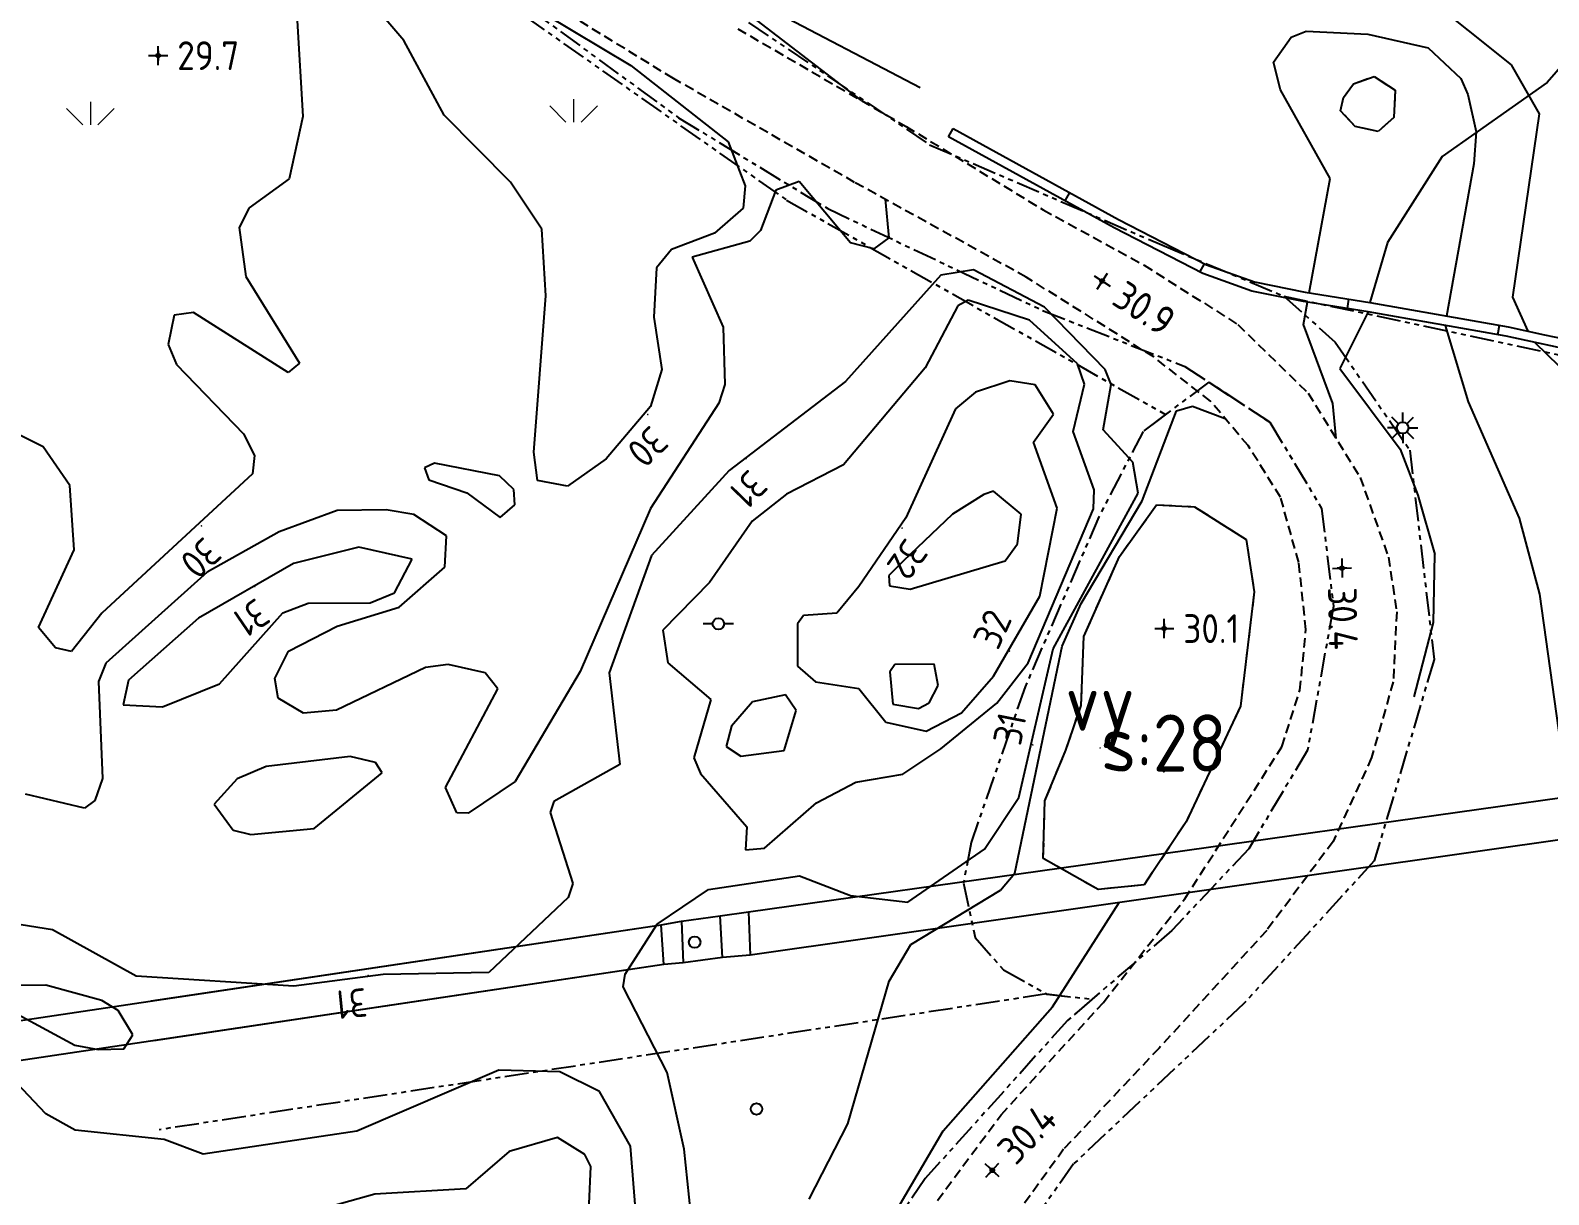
# Model space of a CAD drawing. Header units: metres. Extents: x 139929 to 143267, y 6401995 to 6404511.
# Drawn here: x 140066.3 to 140146, y 6402248.9 to 6402310 of the extents above; entities that cross this region are included whole.
import ezdxf
from ezdxf.enums import TextEntityAlignment as Align

# ---------------------------------------------------------------- set-up
doc = ezdxf.new("R2010")
doc.units = ezdxf.units.M
for name, pattern in [('DASHED', [0.75, 0.5, -0.25]), ('HAECK', [0]), ('PHANTOM', [2.5, 1.25, -0.25, 0.25, -0.25, 0.25, -0.25]), ('Underjord-Strand', [1.6, 0.8, -0.8])]:
    doc.linetypes.add(name, pattern=pattern)
for name, color, linetype in [('M-BEF-BELYSNINGSSTOLPE', 4, 'Continuous'), ('M-BEF-BÄCK', 7, 'Continuous'), ('M-BEF-EL-LUFT', 4, 'ELLEDNING'), ('M-BEF-HÄCK', 7, 'Continuous'), ('M-BEF-MUR', 4, 'Continuous'), ('M-BEF-NIVÅ', 4, 'Continuous'), ('M-BEF-NIVÅKURVA-PRIMÄR-0.5M', 12, 'Continuous'), ('M-BEF-NIVÅKURVA-PRIMÄR-1.0M', 12, 'Continuous'), ('M-BEF-STOLPAR', 4, 'Continuous'), ('M-BEF-STRANDLINJE', 4, 'Continuous'), ('M-BEF-VÄGKANT', 1, 'DASHED'), ('M-FASTIGHETSBETECKNING', 3, 'Continuous'), ('M-GR-FASTIGHETSGRÄNS', 3, 'PHANTOM')]:
    doc.layers.add(name, color=color, linetype=linetype)
for name, color, linetype, lineweight in [('PRI_LED_FUND_ELNÄT', 255, 'Continuous', 25), ('PRI_LED_LUFTLED_ELNÄT', 249, 'Continuous', 18), ('PRI_MARKSLAG_KÄRR', 100, 'Continuous', 18), ('PRI_VATTEN_VY', 170, 'Continuous', 18)]:
    doc.layers.add(name, color=color, linetype=linetype, lineweight=lineweight)
doc.styles.add('ISO', font='iso.shx', dxfattribs={"height": 2.5})
doc.linetypes.add('Bäck', pattern='A,5,[107,sma.shx,S=1,R=0,X=0,Y=0],5', length=10)
doc.linetypes.add('ELLEDNING', pattern='A,3,-0.5,["E",Standard,S=0.5,R=0,X=0,Y=-0.25],-0.5', length=4)

# ---------------------------------------------------------------- blocks, each defined once
blk = doc.blocks.new('osynlig cirkel')
blk.add_circle((0, 0), 0.005)
blk = doc.blocks.new('OSYNLIG')
blk.add_blockref('osynlig cirkel', (0, 0))
blk = doc.blocks.new('PRI_L_ALLM')
for points in [[(-0.3, 0, 0), (-0.8, 0, 0)], [(0.8, 0, 0), (0.3, 0, 0)]]:
    blk.add_polyline3d(points)
blk.add_circle((0, 0), 0.3)
blk = doc.blocks.new('PRI_L_BELYS')
for points in [[(-0.212, 0.212, 0), (-0.566, 0.566, 0)], [(0.212, 0.212, 0), (0.566, 0.566, 0)], [(-0.212, -0.212, 0), (-0.566, -0.566, 0)], [(0.212, -0.212, 0), (0.566, -0.566, 0)]]:
    blk.add_polyline3d(points)
blk.add_circle((0, 0), 0.3)
blk = doc.blocks.new('PRI_L_STAM')
blk.add_circle((0, 0), 0.3)
blk = doc.blocks.new('PRI_M_KÄRR')
for points in [[(-1.249, 0.849, 0), (-0.4, 0, 0)], [(0, 1.2, 0), (0, 0, 0)], [(1.249, 0.849, 0), (0.4, 0, 0)]]:
    blk.add_polyline3d(points)
blk = doc.blocks.new('PRI_NIVÅ_HÖJDPUNKT_ISM')
at = {"color": 7}
for p, q in [((-0.25, 0), (0.25, 0)), ((0, 0.25), (0, -0.25))]:
    blk.add_line(p, q, dxfattribs=at)
blk = doc.blocks.new('PRI_LED_BELYS')
at = {"color": 0, "linetype": 'Continuous'}
for p, q in [((0, 0.5), (0, 1.33)), ((-0.5, 0), (-1.33, 0)), ((0.5, 0), (1.33, 0)), ((0, -0.5), (0, -1.33))]:
    blk.add_line(p, q, dxfattribs=at)
blk.add_circle((0, 0), 0.5, dxfattribs=at)
blk = doc.blocks.new('SPWDEF')
at = {"color": 0, "linetype": 'Continuous'}
for p, q in [((-1, 0), (1, 0)), ((0, -1), (0, 1))]:
    blk.add_line(p, q, dxfattribs=at)
blk.add_circle((0, 0), 0.2)
blk = doc.blocks.new('PRI_V_POLLARE')
blk.add_circle((0, 0), 0.2)
blk = doc.blocks.new('PRI_NIVÅ_HÖJDPKT')
at = {"color": 0, "linetype": 'Continuous', "lineweight": -3}
blk.add_circle((183, 184), 0.0005, dxfattribs=at)

msp = doc.modelspace()

# ---------------------------------------------------------------- linework, layer by layer
at = {"layer": 'M-BEF-BÄCK', "lineweight": -3}
for p, q in [((140148.558, 6402310.334), (140145.925, 6402307.275)), ((140145.925, 6402307.275), (140140.415, 6402303.393)), ((140140.415, 6402303.393), (140137.543, 6402298.885)), ((140137.543, 6402298.885), (140136.616, 6402295.738)), ((140136.533, 6402295.245), (140135.044, 6402292.282)), ((140135.044, 6402292.282), (140138.201, 6402288.039)), ((140138.201, 6402288.039), (140139.137, 6402285.64)), ((140139.137, 6402285.64), (140140.032, 6402282.519)), ((140139.947, 6402278.954), (140140.032, 6402282.519)), ((140138.946, 6402275.058), (140139.947, 6402278.954)), ((140119.961, 6402258.796), (140123.461, 6402264.261)), ((140114.239, 6402252.289), (140119.961, 6402258.796)), ((140110.418, 6402245.813), (140114.239, 6402252.289))]:
    msp.add_line(p, q, dxfattribs=at)
at = {"layer": 'M-BEF-BÄCK', "linetype": 'Bäck', "lineweight": -3}
for p, q in [((140148.558, 6402310.334, 31.506), (140145.925, 6402307.275, 31.009)), ((140145.925, 6402307.275, 31.009), (140140.415, 6402303.393, 30.339)), ((140140.415, 6402303.393, 30.339), (140137.543, 6402298.885, 30.334)), ((140137.543, 6402298.885, 30.334), (140136.616, 6402295.738, 30.402)), ((140136.533, 6402295.245, 30.408), (140135.044, 6402292.282, 30.185)), ((140135.044, 6402292.282, 30.185), (140138.201, 6402288.039, 29.853)), ((140138.201, 6402288.039, 29.853), (140139.137, 6402285.64, 29.761)), ((140139.137, 6402285.64, 29.761), (140140.032, 6402282.519, 29.721)), ((140139.947, 6402278.954, 29.687), (140140.032, 6402282.519, 29.721)), ((140138.946, 6402275.058, 30.173), (140139.947, 6402278.954, 29.687)), ((140119.961, 6402258.796, 29.761), (140123.461, 6402264.261, 30.019)), ((140114.239, 6402252.289, 29.601), (140119.961, 6402258.796, 29.761)), ((140110.418, 6402245.813, 29.727), (140114.239, 6402252.289, 29.601))]:
    msp.add_line(p, q, dxfattribs=at)
at = {"layer": 'M-BEF-EL-LUFT', "lineweight": -3}
for p, q in [((140104.027, 6402263.767), (140149.444, 6402270.159)), ((140149.757, 6402268.007), (140104.109, 6402261.503)), ((140019.271, 6402251.141, 40.173), (140099.436, 6402263.09, 40.082)), ((140099.436, 6402263.09, 40.082), (140100.501, 6402263.283, 40.082)), ((140100.501, 6402263.283, 40.082), (140102.539, 6402263.565, 40.082)), ((140102.539, 6402263.565), (140104.027, 6402263.767)), ((140104.109, 6402261.503), (140102.656, 6402261.379)), ((140099.576, 6402261.009, 40.093), (140019.357, 6402249.025, 40.173)), ((140100.595, 6402261.103, 40.093), (140099.576, 6402261.009, 40.093)), ((140102.656, 6402261.379, 40.093), (140100.595, 6402261.103, 40.093))]:
    msp.add_line(p, q, dxfattribs=at)
at = {"layer": 'M-BEF-HÄCK', "lineweight": -3}
msp.add_line((140113.026, 6402307.006), (140104.933, 6402311.237), dxfattribs=at)
at = {"layer": 'M-BEF-HÄCK', "color": 1, "linetype": 'HAECK', "lineweight": -3}
msp.add_line((140113.026, 6402307.006), (140104.933, 6402311.237), dxfattribs=at)
at = {"layer": 'M-BEF-MUR', "lineweight": -3}
for p, q in [((140114.519, 6402304.424), (140114.759, 6402304.863)), ((140114.759, 6402304.863), (140123.434, 6402300.103)), ((140123.198, 6402299.662), (140114.519, 6402304.424)), ((140120.634, 6402301.069), (140120.874, 6402301.507)), ((140123.434, 6402300.103), (140128.046, 6402297.715)), ((140127.846, 6402297.255), (140123.198, 6402299.662)), ((140127.704, 6402297.329), (140127.934, 6402297.773)), ((140128.046, 6402297.715), (140130.562, 6402296.818)), ((140130.428, 6402296.336), (140127.846, 6402297.255)), ((140130.562, 6402296.818), (140133.225, 6402296.28)), ((140133.136, 6402295.788), (140130.428, 6402296.336)), ((140136.533, 6402295.245), (140133.136, 6402295.788)), ((140133.225, 6402296.28), (140136.616, 6402295.738)), ((140135.443, 6402295.419), (140135.522, 6402295.914)), ((140136.616, 6402295.738), (140143.865, 6402294.463)), ((140143.769, 6402293.972), (140136.533, 6402295.245)), ((140143.325, 6402294.051), (140143.411, 6402294.543)), ((140143.865, 6402294.463), (140145.776, 6402294.052)), ((140150.958, 6402292.426), (140143.769, 6402293.972)), ((140145.776, 6402294.052), (140151.063, 6402292.915))]:
    msp.add_line(p, q, dxfattribs=at)
at = {"layer": 'M-BEF-MUR'}
for p, q in [((140114.519, 6402304.424), (140114.759, 6402304.863)), ((140114.759, 6402304.863), (140123.434, 6402300.103)), ((140123.198, 6402299.662), (140114.519, 6402304.424)), ((140120.634, 6402301.069), (140120.874, 6402301.507)), ((140123.434, 6402300.103), (140128.046, 6402297.715)), ((140127.846, 6402297.255), (140123.198, 6402299.662)), ((140127.704, 6402297.329), (140127.934, 6402297.773)), ((140128.046, 6402297.715), (140130.562, 6402296.818)), ((140130.428, 6402296.336), (140127.846, 6402297.255)), ((140130.562, 6402296.818), (140133.225, 6402296.28)), ((140133.136, 6402295.788), (140130.428, 6402296.336)), ((140136.533, 6402295.245), (140133.136, 6402295.788)), ((140133.225, 6402296.28), (140136.616, 6402295.738)), ((140135.443, 6402295.419), (140135.522, 6402295.914)), ((140136.616, 6402295.738), (140143.865, 6402294.463)), ((140143.769, 6402293.972), (140136.533, 6402295.245)), ((140143.325, 6402294.051), (140143.411, 6402294.543)), ((140143.865, 6402294.463), (140145.776, 6402294.052)), ((140150.958, 6402292.426), (140143.769, 6402293.972)), ((140145.776, 6402294.052), (140151.063, 6402292.915))]:
    msp.add_line(p, q, dxfattribs=at)
at = {"layer": 'M-BEF-NIVÅKURVA-PRIMÄR-0.5M', "linetype": 'Continuous', "lineweight": -3}
for p, q in [((140103.94, 6402310.938, 30.5), (140109.934, 6402306.34, 30.5)), ((140131.568, 6402308.344, 30.5), (140132.496, 6402309.653, 30.5)), ((140132.496, 6402309.653, 30.5), (140133.28, 6402309.968, 30.5)), ((140133.28, 6402309.968, 30.5), (140136.518, 6402309.816, 30.5)), ((140136.518, 6402309.816, 30.5), (140139.684, 6402309.107, 30.5)), ((140139.684, 6402309.107, 30.5), (140141.398, 6402307.5, 30.5)), ((140131.923, 6402306.895, 30.5), (140131.568, 6402308.344, 30.5)), ((140134.533, 6402302.244, 30.5), (140131.923, 6402306.895, 30.5)), ((140141.398, 6402307.5, 30.5), (140141.753, 6402306.658, 30.5)), ((140141.753, 6402306.658, 30.5), (140142.202, 6402304.694, 30.5)), ((140142.202, 6402304.694, 30.5), (140142.063, 6402303.019, 30.5)), ((140142.063, 6402303.019, 30.5), (140140.638, 6402295.031, 30.5)), ((140106.677, 6402302.09, 30.5), (140105.45, 6402301.634, 30.5)), ((140109.377, 6402298.872, 30.5), (140106.677, 6402302.09, 30.5)), ((140133.436, 6402296.246, 30.5), (140134.533, 6402302.244, 30.5)), ((140105.45, 6402301.634, 30.5), (140104.653, 6402299.51, 30.5)), ((140111.185, 6402301.161, 30.5), (140111.381, 6402299.129, 30.5)), ((140104.091, 6402298.958, 30.5), (140101.063, 6402298.125, 30.5)), ((140104.653, 6402299.51, 30.5), (140104.091, 6402298.958, 30.5)), ((140111.381, 6402299.129, 30.5), (140110.599, 6402298.55, 30.5)), ((140101.063, 6402298.125, 30.5), (140102.693, 6402294.439, 30.5)), ((140110.599, 6402298.55, 30.5), (140109.377, 6402298.872, 30.5)), ((140115.543, 6402295.861, 31.5), (140115.004, 6402295.561, 31.5)), ((140118.764, 6402294.806, 31.5), (140115.543, 6402295.861, 31.5)), ((140133.128, 6402294.585, 30.5), (140133.345, 6402295.755, 30.5)), ((140115.004, 6402295.561, 31.5), (140113.283, 6402292.308, 31.5)), ((140102.693, 6402294.439, 30.5), (140102.782, 6402291.442, 30.5)), ((140121.277, 6402292.531, 31.5), (140118.764, 6402294.806, 31.5)), ((140134.669, 6402290.447, 30.5), (140133.128, 6402294.585, 30.5)), ((140140.565, 6402294.536, 30.5), (140141.776, 6402290.521, 30.5)), ((140121.65, 6402291.449, 31.5), (140121.277, 6402292.531, 31.5)), ((140113.283, 6402292.308, 31.5), (140108.996, 6402287.224, 31.5)), ((140102.782, 6402291.442, 30.5), (140102.471, 6402290.453, 30.5)), ((140121.049, 6402288.974, 31.5), (140121.65, 6402291.449, 31.5)), ((140102.471, 6402290.453, 30.5), (140098.873, 6402284.938, 30.5)), ((140126.472, 6402290.062, 30.5), (140127.321, 6402290.305, 30.5)), ((140127.321, 6402290.305, 30.5), (140129.024, 6402289.654, 30.5)), ((140134.849, 6402288.604, 30.5), (140134.669, 6402290.447, 30.5)), ((140141.776, 6402290.521, 30.5), (140144.446, 6402284.422, 30.5)), ((140124.673, 6402285.34, 30.5), (140126.472, 6402290.062, 30.5)), ((140122.148, 6402285.915, 31.5), (140121.049, 6402288.974, 31.5)), ((140087.543, 6402287.319, 30.5), (140087.025, 6402287.06, 30.5)), ((140087.025, 6402287.06, 30.5), (140087.257, 6402286.446, 30.5)), ((140090.95, 6402286.645, 30.5), (140087.543, 6402287.319, 30.5)), ((140108.996, 6402287.224, 31.5), (140106.014, 6402285.692, 31.5)), ((140087.257, 6402286.446, 30.5), (140089.234, 6402285.764, 30.5)), ((140091.715, 6402285.938, 30.5), (140090.95, 6402286.645, 30.5)), ((140089.234, 6402285.764, 30.5), (140090.989, 6402284.461, 30.5)), ((140091.764, 6402285.124, 30.5), (140091.715, 6402285.938, 30.5)), ((140106.014, 6402285.692, 31.5), (140104.218, 6402284.277, 31.5)), ((140116.364, 6402285.669, 32.5), (140114.718, 6402284.641, 32.5)), ((140116.875, 6402285.847, 32.5), (140116.364, 6402285.669, 32.5)), ((140118.324, 6402284.637, 32.5), (140116.875, 6402285.847, 32.5)), ((140122.115, 6402284.908, 31.5), (140122.148, 6402285.915, 31.5)), ((140082.445, 6402284.832, 30.5), (140079.396, 6402283.709, 30.5)), ((140085.008, 6402284.864, 30.5), (140082.445, 6402284.832, 30.5)), ((140086.454, 6402284.621, 30.5), (140085.008, 6402284.864, 30.5)), ((140088.171, 6402283.496, 30.5), (140086.454, 6402284.621, 30.5)), ((140090.989, 6402284.461, 30.5), (140091.764, 6402285.124, 30.5)), ((140098.873, 6402284.938, 30.5), (140095.189, 6402276.379, 30.5)), ((140114.718, 6402284.641, 32.5), (140112.134, 6402282.171, 32.5)), ((140118.127, 6402283.088, 32.5), (140118.324, 6402284.637, 32.5)), ((140118.692, 6402276.835, 31.5), (140122.115, 6402284.908, 31.5)), ((140121.467, 6402279.943, 30.5), (140124.673, 6402285.34, 30.5)), ((140104.218, 6402284.277, 31.5), (140101.97, 6402281.046, 31.5)), ((140144.446, 6402284.422, 30.5), (140145.518, 6402280.436, 30.5)), ((140079.396, 6402283.709, 30.5), (140075.616, 6402281.586, 30.5)), ((140088.088, 6402281.855, 30.5), (140088.171, 6402283.496, 30.5)), ((140117.48, 6402282.18, 32.5), (140118.127, 6402283.088, 32.5)), ((140112.497, 6402280.696, 32.5), (140117.48, 6402282.18, 32.5)), ((140075.616, 6402281.586, 30.5), (140070.311, 6402276.823, 30.5)), ((140085.685, 6402279.758, 30.5), (140088.088, 6402281.855, 30.5)), ((140112.134, 6402282.171, 32.5), (140111.378, 6402281.414, 32.5)), ((140111.378, 6402281.414, 32.5), (140111.415, 6402280.881, 32.5)), ((140101.97, 6402281.046, 31.5), (140099.523, 6402278.558, 31.5)), ((140111.415, 6402280.881, 32.5), (140112.497, 6402280.696, 32.5)), ((140120.478, 6402277.711, 30.5), (140121.467, 6402279.943, 30.5)), ((140145.518, 6402280.436, 30.5), (140147.392, 6402267.047, 30.5)), ((140082.437, 6402278.759, 30.5), (140085.685, 6402279.758, 30.5)), ((140079.88, 6402277.452, 30.5), (140082.437, 6402278.759, 30.5)), ((140099.523, 6402278.558, 31.5), (140099.788, 6402276.84, 31.5)), ((140079.176, 6402276.019, 30.5), (140079.88, 6402277.452, 30.5)), ((140117.995, 6402265.8, 30.5), (140120.478, 6402277.711, 30.5)), ((140070.311, 6402276.823, 30.5), (140069.913, 6402275.853, 30.5)), ((140088.258, 6402276.759, 30.5), (140087.067, 6402276.59, 30.5)), ((140090.201, 6402276.315, 30.5), (140088.258, 6402276.759, 30.5)), ((140099.788, 6402276.84, 31.5), (140102.043, 6402274.912, 31.5)), ((140111.701, 6402276.75, 32.5), (140111.426, 6402276.368, 32.5)), ((140113.755, 6402276.767, 32.5), (140111.701, 6402276.75, 32.5)), ((140113.975, 6402275.649, 32.5), (140113.755, 6402276.767, 32.5)), ((140117.042, 6402274.72, 31.5), (140118.692, 6402276.835, 31.5)), ((140069.913, 6402275.853, 30.5), (140070.132, 6402270.778, 30.5)), ((140079.349, 6402274.989, 30.5), (140079.176, 6402276.019, 30.5)), ((140087.067, 6402276.59, 30.5), (140082.401, 6402274.347, 30.5)), ((140090.871, 6402275.473, 30.5), (140090.201, 6402276.315, 30.5)), ((140095.189, 6402276.379, 30.5), (140091.779, 6402270.617, 30.5)), ((140111.426, 6402276.368, 32.5), (140111.587, 6402274.669, 32.5)), ((140088.117, 6402270.303, 30.5), (140090.871, 6402275.473, 30.5)), ((140113.494, 6402274.742, 32.5), (140113.975, 6402275.649, 32.5)), ((140080.672, 6402274.199, 30.5), (140079.349, 6402274.989, 30.5)), ((140082.401, 6402274.347, 30.5), (140080.672, 6402274.199, 30.5)), ((140102.043, 6402274.912, 31.5), (140101.15, 6402271.862, 31.5)), ((140111.587, 6402274.669, 32.5), (140112.94, 6402274.437, 32.5)), ((140112.94, 6402274.437, 32.5), (140113.494, 6402274.742, 32.5)), ((140114.117, 6402272.333, 31.5), (140117.042, 6402274.72, 31.5)), ((140101.15, 6402271.862, 31.5), (140101.501, 6402271.03, 31.5)), ((140112.119, 6402271.004, 31.5), (140114.117, 6402272.333, 31.5)), ((140101.501, 6402271.03, 31.5), (140103.929, 6402268.226, 31.5)), ((140070.132, 6402270.778, 30.5), (140069.727, 6402269.624, 30.5)), ((140088.724, 6402268.965, 30.5), (140088.117, 6402270.303, 30.5)), ((140091.779, 6402270.617, 30.5), (140089.319, 6402268.943, 30.5)), ((140107.593, 6402269.497, 31.5), (140109.646, 6402270.572, 31.5)), ((140109.646, 6402270.572, 31.5), (140112.119, 6402271.004, 31.5)), ((140069.177, 6402269.215, 30.5), (140066.091, 6402269.955, 30.5)), ((140069.727, 6402269.624, 30.5), (140069.177, 6402269.215, 30.5)), ((140104.859, 6402267.108, 31.5), (140107.593, 6402269.497, 31.5)), ((140089.319, 6402268.943, 30.5), (140088.724, 6402268.965, 30.5)), ((140103.929, 6402268.226, 31.5), (140103.863, 6402267.035, 31.5)), ((140103.863, 6402267.035, 31.5), (140104.859, 6402267.108, 31.5)), ((140117.248, 6402264.916, 30.5), (140117.995, 6402265.8, 30.5)), ((140112.533, 6402262.062, 30.5), (140117.248, 6402264.916, 30.5)), ((140111.396, 6402260.14, 30.5), (140112.533, 6402262.062, 30.5)), ((140067.161, 6402259.933, 31.5), (140065.64, 6402259.909, 31.5)), ((140070.092, 6402259.131, 31.5), (140067.161, 6402259.933, 31.5)), ((140109.238, 6402252.65, 30.5), (140111.396, 6402260.14, 30.5)), ((140070.947, 6402258.6, 31.5), (140070.092, 6402259.131, 31.5)), ((140065.702, 6402258.382, 31.5), (140068.677, 6402256.782, 31.5)), ((140071.72, 6402257.322, 31.5), (140070.947, 6402258.6, 31.5)), ((140068.677, 6402256.782, 31.5), (140069.905, 6402256.551, 31.5)), ((140071.255, 6402256.581, 31.5), (140071.72, 6402257.322, 31.5)), ((140069.905, 6402256.551, 31.5), (140071.255, 6402256.581, 31.5)), ((140067.148, 6402253.184, 31.5), (140064.749, 6402255.716, 31.5)), ((140090.914, 6402255.467, 31.5), (140083.468, 6402252.276, 31.5)), ((140094.124, 6402255.38, 31.5), (140090.914, 6402255.467, 31.5)), ((140096.201, 6402254.352, 31.5), (140094.124, 6402255.38, 31.5)), ((140097.832, 6402251.485, 31.5), (140096.201, 6402254.352, 31.5)), ((140068.69, 6402252.314, 31.5), (140067.148, 6402253.184, 31.5)), ((140073.367, 6402251.825, 31.5), (140068.69, 6402252.314, 31.5)), ((140083.468, 6402252.276, 31.5), (140075.414, 6402251.065, 31.5)), ((140107.194, 6402248.706, 30.5), (140109.238, 6402252.65, 30.5)), ((140075.414, 6402251.065, 31.5), (140073.367, 6402251.825, 31.5)), ((140098.206, 6402246.826, 31.5), (140097.832, 6402251.485, 31.5))]:
    msp.add_line(p, q, dxfattribs=at)
at = {"layer": 'M-BEF-NIVÅKURVA-PRIMÄR-1.0M', "linetype": 'Continuous', "lineweight": -3}
for p, q in [((140076.042, 6402321.248, 30), (140097.852, 6402308.168, 30)), ((140138.264, 6402312.828, 31), (140144.038, 6402308.208, 31)), ((140085.941, 6402309.484, 30), (140083.801, 6402311.997, 30)), ((140080.35, 6402310.543, 30), (140080.641, 6402305.502, 30)), ((140088.057, 6402305.567, 30), (140085.941, 6402309.484, 30)), ((140097.852, 6402308.168, 30), (140102.96, 6402304.167, 30)), ((140144.038, 6402308.208, 31), (140145.5, 6402305.644, 31)), ((140080.641, 6402305.502, 30), (140079.924, 6402302.232, 30)), ((140091.537, 6402302.047, 30), (140088.057, 6402305.567, 30)), ((140145.5, 6402305.644, 31), (140144.108, 6402296.029, 31)), ((140102.96, 6402304.167, 30), (140103.84, 6402301.863, 30)), ((140079.924, 6402302.232, 30), (140077.818, 6402300.701, 30)), ((140093.171, 6402299.591, 30), (140091.537, 6402302.047, 30)), ((140103.84, 6402301.863, 30), (140103.733, 6402300.685, 30)), ((140077.818, 6402300.701, 30), (140077.295, 6402299.667, 30)), ((140103.733, 6402300.685, 30), (140102.24, 6402299.38, 30)), ((140077.295, 6402299.667, 30), (140077.649, 6402297.098, 30)), ((140093.379, 6402296.09, 30), (140093.171, 6402299.591, 30)), ((140102.24, 6402299.38, 30), (140099.971, 6402298.514, 30)), ((140099.971, 6402298.514, 30), (140099.19, 6402297.557, 30)), ((140099.19, 6402297.557, 30), (140099.055, 6402294.972, 30)), ((140115.824, 6402297.451, 31), (140114.101, 6402297.172, 31)), ((140119.545, 6402295.495, 31), (140115.824, 6402297.451, 31)), ((140077.649, 6402297.098, 30), (140080.469, 6402292.56, 30)), ((140114.101, 6402297.172, 31), (140109.101, 6402291.596, 31)), ((140092.758, 6402287.889, 30), (140093.379, 6402296.09, 30)), ((140144.108, 6402296.029, 31), (140144.903, 6402294.24, 31)), ((140073.887, 6402295.073, 30), (140073.566, 6402293.535, 30)), ((140074.906, 6402295.213, 30), (140073.887, 6402295.073, 30)), ((140079.874, 6402292.067, 30), (140074.906, 6402295.213, 30)), ((140099.055, 6402294.972, 30), (140099.472, 6402292.218, 30)), ((140122.729, 6402292.219, 31), (140119.545, 6402295.495, 31)), ((140073.566, 6402293.535, 30), (140074.019, 6402292.481, 30)), ((140145.274, 6402293.649, 31), (140148.682, 6402290.309, 31)), ((140080.469, 6402292.56, 30), (140079.874, 6402292.067, 30)), ((140074.019, 6402292.481, 30), (140077.52, 6402288.847, 30)), ((140099.472, 6402292.218, 30), (140098.882, 6402290.277, 30)), ((140123.053, 6402291.438, 31), (140122.729, 6402292.219, 31)), ((140109.101, 6402291.596, 31), (140102.999, 6402286.924, 31)), ((140115.932, 6402291.032, 32), (140114.882, 6402290.162, 32)), ((140117.737, 6402291.631, 32), (140115.932, 6402291.032, 32)), ((140119.063, 6402291.413, 32), (140117.737, 6402291.631, 32)), ((140120.024, 6402289.888, 32), (140119.063, 6402291.413, 32)), ((140122.624, 6402289.056, 31), (140123.053, 6402291.438, 31)), ((140098.882, 6402290.277, 30), (140096.552, 6402287.547, 30)), ((140114.882, 6402290.162, 32), (140112.274, 6402284.442, 32)), ((140067.019, 6402288.169, 30), (140063.566, 6402289.895, 30)), ((140118.971, 6402288.411, 32), (140120.024, 6402289.888, 32)), ((140077.52, 6402288.847, 30), (140078.106, 6402287.711, 30)), ((140124.183, 6402287.373, 31), (140122.624, 6402289.056, 31)), ((140068.41, 6402286.149, 30), (140067.019, 6402288.169, 30)), ((140092.943, 6402286.4, 30), (140092.758, 6402287.889, 30)), ((140120.219, 6402284.944, 32), (140118.971, 6402288.411, 32)), ((140078.106, 6402287.711, 30), (140078.004, 6402286.757, 30)), ((140096.552, 6402287.547, 30), (140094.515, 6402286.102, 30)), ((140124.463, 6402285.74, 31), (140124.183, 6402287.373, 31)), ((140078.004, 6402286.757, 30), (140070.094, 6402279.445, 30)), ((140094.515, 6402286.102, 30), (140092.943, 6402286.4, 30)), ((140102.999, 6402286.924, 31), (140098.938, 6402282.477, 31)), ((140068.636, 6402282.768, 30), (140068.41, 6402286.149, 30)), ((140119.997, 6402277.564, 31), (140124.463, 6402285.74, 31)), ((140119.301, 6402280.338, 32), (140120.219, 6402284.944, 32)), ((140112.274, 6402284.442, 32), (140109.803, 6402280.849, 32)), ((140066.765, 6402278.692, 30), (140068.636, 6402282.768, 30)), ((140083.582, 6402282.914, 31), (140080.145, 6402282.043, 31)), ((140086.379, 6402282.27, 31), (140083.582, 6402282.914, 31)), ((140085.446, 6402280.508, 31), (140086.379, 6402282.27, 31)), ((140098.938, 6402282.477, 31), (140096.706, 6402276.309, 31)), ((140080.145, 6402282.043, 31), (140075.161, 6402279.178, 31)), ((140109.803, 6402280.849, 32), (140108.658, 6402279.441, 32)), ((140079.589, 6402279.456, 31), (140080.918, 6402279.964, 31)), ((140080.918, 6402279.964, 31), (140084.174, 6402279.994, 31)), ((140084.174, 6402279.994, 31), (140085.446, 6402280.508, 31)), ((140116.878, 6402276.144, 32), (140119.301, 6402280.338, 32)), ((140070.094, 6402279.445, 30), (140068.507, 6402277.44, 30)), ((140075.161, 6402279.178, 31), (140071.491, 6402275.92, 31)), ((140076.259, 6402275.739, 31), (140079.589, 6402279.456, 31)), ((140106.9, 6402279.326, 32), (140106.598, 6402278.887, 32)), ((140108.658, 6402279.441, 32), (140106.9, 6402279.326, 32)), ((140067.662, 6402277.625, 30), (140066.765, 6402278.692, 30)), ((140106.598, 6402278.887, 32), (140106.597, 6402276.667, 32)), ((140068.507, 6402277.44, 30), (140067.662, 6402277.625, 30)), ((140118.195, 6402269.774, 31), (140119.997, 6402277.564, 31)), ((140106.597, 6402276.667, 32), (140107.539, 6402275.848, 32)), ((140071.491, 6402275.92, 31), (140071.208, 6402274.635, 31)), ((140096.706, 6402276.309, 31), (140097.275, 6402271.501, 31)), ((140107.539, 6402275.848, 32), (140109.813, 6402275.493, 32)), ((140115.19, 6402274.219, 32), (140116.878, 6402276.144, 32)), ((140073.273, 6402274.524, 31), (140076.259, 6402275.739, 31)), ((140105.964, 6402275.165, 32), (140104.223, 6402274.798, 32)), ((140106.528, 6402274.343, 32), (140105.964, 6402275.165, 32)), ((140109.813, 6402275.493, 32), (140111.224, 6402273.728, 32)), ((140071.208, 6402274.635, 31), (140073.273, 6402274.524, 31)), ((140104.223, 6402274.798, 32), (140103.12, 6402273.515, 32)), ((140105.884, 6402272.24, 32), (140106.528, 6402274.343, 32)), ((140113.344, 6402273.251, 32), (140115.19, 6402274.219, 32)), ((140103.12, 6402273.515, 32), (140102.849, 6402272.441, 32)), ((140111.224, 6402273.728, 32), (140113.344, 6402273.251, 32)), ((140083.127, 6402271.928, 31), (140078.708, 6402271.392, 31)), ((140084.459, 6402271.61, 31), (140083.127, 6402271.928, 31)), ((140102.849, 6402272.441, 32), (140103.612, 6402271.947, 32)), ((140103.612, 6402271.947, 32), (140105.884, 6402272.24, 32)), ((140078.708, 6402271.392, 31), (140077.194, 6402270.749, 31)), ((140081.228, 6402268.15, 31), (140084.796, 6402271.068, 31)), ((140084.796, 6402271.068, 31), (140084.459, 6402271.61, 31)), ((140097.275, 6402271.501, 31), (140093.81, 6402269.569, 31)), ((140077.194, 6402270.749, 31), (140075.993, 6402269.418, 31)), ((140093.81, 6402269.569, 31), (140093.61, 6402268.986, 31)), ((140116.405, 6402267.054, 31), (140118.195, 6402269.774, 31)), ((140075.993, 6402269.418, 31), (140076.989, 6402268.066, 31)), ((140093.61, 6402268.986, 31), (140094.796, 6402265.262, 31)), ((140076.989, 6402268.066, 31), (140077.914, 6402267.834, 31)), ((140077.914, 6402267.834, 31), (140081.228, 6402268.15, 31)), ((140112.382, 6402264.29, 31), (140116.405, 6402267.054, 31)), ((140101.927, 6402264.955, 31), (140106.702, 6402265.669, 31)), ((140106.702, 6402265.669, 31), (140109.363, 6402264.625, 31)), ((140094.796, 6402265.262, 31), (140094.562, 6402264.519, 31)), ((140099.231, 6402263.131, 31), (140101.927, 6402264.955, 31)), ((140094.562, 6402264.519, 31), (140090.388, 6402260.596, 31)), ((140109.363, 6402264.625, 31), (140112.382, 6402264.29, 31)), ((140067.505, 6402262.839, 31), (140061.668, 6402263.739, 31)), ((140097.542, 6402260.514, 31), (140099.231, 6402263.131, 31)), ((140071.893, 6402260.397, 31), (140067.505, 6402262.839, 31)), ((140080.168, 6402259.869, 31), (140071.893, 6402260.397, 31)), ((140084.856, 6402260.494, 31), (140080.168, 6402259.869, 31)), ((140090.388, 6402260.596, 31), (140084.856, 6402260.494, 31)), ((140097.439, 6402259.839, 31), (140097.542, 6402260.514, 31)), ((140099.76, 6402255.349, 31), (140097.439, 6402259.839, 31)), ((140100.636, 6402251.318, 31), (140099.76, 6402255.349, 31)), ((140093.991, 6402251.932, 32), (140091.466, 6402251.205, 32)), ((140095.434, 6402251.042, 32), (140093.991, 6402251.932, 32)), ((140091.466, 6402251.205, 32), (140089.182, 6402249.252, 32)), ((140101.834, 6402240.129, 31), (140100.636, 6402251.318, 31)), ((140095.756, 6402250.423, 32), (140095.434, 6402251.042, 32)), ((140095.652, 6402248.461, 32), (140095.756, 6402250.423, 32)), ((140084.41, 6402248.97, 32), (140070.394, 6402245.047, 32)), ((140089.182, 6402249.252, 32), (140084.41, 6402248.97, 32))]:
    msp.add_line(p, q, dxfattribs=at)
at = {"layer": 'M-BEF-STOLPAR', "lineweight": -3}
for p, q in [((140099.576, 6402261.009, 40.093), (140099.436, 6402263.09, 40.082)), ((140100.501, 6402263.283, 40.082), (140100.595, 6402261.103, 40.093)), ((140102.656, 6402261.379, 40.093), (140102.539, 6402263.565, 40.082)), ((140104.027, 6402263.767), (140104.109, 6402261.503))]:
    msp.add_line(p, q, dxfattribs=at)
at = {"layer": 'M-BEF-STRANDLINJE', "lineweight": -3}
for p, q in [((140135.227, 6402306.498), (140135.761, 6402307.216)), ((140135.761, 6402307.216), (140136.838, 6402307.603)), ((140136.838, 6402307.603), (140137.943, 6402306.884)), ((140137.943, 6402306.884), (140137.882, 6402305.453)), ((140135.084, 6402305.795), (140135.227, 6402306.498)), ((140135.843, 6402304.971), (140135.084, 6402305.795)), ((140137.882, 6402305.453), (140137.048, 6402304.715)), ((140137.048, 6402304.715), (140135.843, 6402304.971)), ((140123.478, 6402282.412), (140125.426, 6402285.129)), ((140125.426, 6402285.129), (140127.422, 6402285.029)), ((140127.422, 6402285.029), (140130.124, 6402283.305)), ((140130.124, 6402283.305), (140130.549, 6402280.558)), ((140121.617, 6402278.222), (140123.478, 6402282.412)), ((140130.549, 6402280.558), (140129.831, 6402274.565)), ((140121.469, 6402274.608), (140121.617, 6402278.222)), ((140120.668, 6402272.248), (140121.469, 6402274.608)), ((140129.831, 6402274.565), (140126.975, 6402268.499)), ((140119.566, 6402269.599), (140120.668, 6402272.248)), ((140119.483, 6402266.579), (140119.566, 6402269.599)), ((140126.975, 6402268.499), (140124.768, 6402265.192)), ((140122.359, 6402264.944), (140119.483, 6402266.579)), ((140124.768, 6402265.192), (140122.359, 6402264.944))]:
    msp.add_line(p, q, dxfattribs=at)
at = {"layer": 'M-BEF-STRANDLINJE', "linetype": 'Underjord-Strand', "lineweight": -3}
for p, q in [((140135.227, 6402306.498), (140135.761, 6402307.216)), ((140135.761, 6402307.216), (140136.838, 6402307.603)), ((140136.838, 6402307.603), (140137.943, 6402306.884)), ((140137.943, 6402306.884), (140137.882, 6402305.453)), ((140135.084, 6402305.795), (140135.227, 6402306.498)), ((140135.843, 6402304.971), (140135.084, 6402305.795)), ((140137.882, 6402305.453), (140137.048, 6402304.715)), ((140137.048, 6402304.715), (140135.843, 6402304.971)), ((140123.478, 6402282.412), (140125.426, 6402285.129)), ((140125.426, 6402285.129), (140127.422, 6402285.029)), ((140127.422, 6402285.029), (140130.124, 6402283.305)), ((140130.124, 6402283.305), (140130.549, 6402280.558)), ((140121.617, 6402278.222), (140123.478, 6402282.412)), ((140130.549, 6402280.558), (140129.831, 6402274.565)), ((140121.469, 6402274.608), (140121.617, 6402278.222)), ((140120.668, 6402272.248), (140121.469, 6402274.608)), ((140129.831, 6402274.565), (140126.975, 6402268.499)), ((140119.566, 6402269.599), (140120.668, 6402272.248)), ((140119.483, 6402266.579), (140119.566, 6402269.599)), ((140126.975, 6402268.499), (140124.768, 6402265.192)), ((140122.359, 6402264.944), (140119.483, 6402266.579)), ((140124.768, 6402265.192), (140122.359, 6402264.944))]:
    msp.add_line(p, q, dxfattribs=at)
at = {"layer": 'M-BEF-VÄGKANT', "lineweight": -3}
for p, q in [((140100.082, 6402307.487), (140090.724, 6402313.235)), ((140103.453, 6402310.099), (140112.291, 6402304.973)), ((140109.586, 6402302.044), (140100.082, 6402307.487)), ((140112.291, 6402304.973), (140119.473, 6402300.605)), ((140118.591, 6402297.07), (140109.586, 6402302.044)), ((140119.473, 6402300.605), (140124.768, 6402297.704)), ((140124.768, 6402297.704), (140129.691, 6402294.586)), ((140125.277, 6402292.883), (140118.591, 6402297.07)), ((140129.691, 6402294.586), (140133.376, 6402290.993)), ((140128.252, 6402290.566), (140125.277, 6402292.883)), ((140133.376, 6402290.993), (140136.109, 6402286.563)), ((140130.229, 6402288.232), (140128.252, 6402290.566)), ((140131.933, 6402285.525), (140130.229, 6402288.232)), ((140136.109, 6402286.563), (140137.591, 6402282.388)), ((140132.885, 6402282.106), (140131.933, 6402285.525)), ((140137.591, 6402282.388), (140138.024, 6402279.514)), ((140133.262, 6402278.58), (140132.885, 6402282.106)), ((140138.024, 6402279.514), (140137.842, 6402275.846)), ((140132.949, 6402275.4), (140133.262, 6402278.58)), ((140137.842, 6402275.846), (140136.711, 6402271.875)), ((140132, 6402272.437), (140132.949, 6402275.4)), ((140126.91, 6402264.454), (140132, 6402272.437)), ((140136.711, 6402271.875), (140134.688, 6402267.469)), ((140134.688, 6402267.469), (140131.204, 6402262.795)), ((140122.637, 6402259.025), (140126.91, 6402264.454)), ((140131.204, 6402262.795), (140125.56, 6402256.632)), ((140117.27, 6402253.131), (140122.637, 6402259.025)), ((140125.56, 6402256.632), (140120.553, 6402251.318)), ((140113.484, 6402248.024), (140117.27, 6402253.131)), ((140120.553, 6402251.318), (140116.693, 6402246.012))]:
    msp.add_line(p, q, dxfattribs=at)
at = {"layer": 'M-BEF-VÄGKANT'}
for p, q in [((140100.082, 6402307.487, 30.282), (140090.724, 6402313.235, 30.265)), ((140103.453, 6402310.099), (140112.291, 6402304.973)), ((140109.586, 6402302.044), (140100.082, 6402307.487)), ((140112.291, 6402304.973), (140119.473, 6402300.605)), ((140118.591, 6402297.07), (140109.586, 6402302.044)), ((140119.473, 6402300.605), (140124.768, 6402297.704)), ((140124.768, 6402297.704), (140129.691, 6402294.586)), ((140125.277, 6402292.883), (140118.591, 6402297.07)), ((140129.691, 6402294.586), (140133.376, 6402290.993)), ((140128.252, 6402290.566), (140125.277, 6402292.883)), ((140133.376, 6402290.993), (140136.109, 6402286.563)), ((140130.229, 6402288.232), (140128.252, 6402290.566)), ((140131.933, 6402285.525), (140130.229, 6402288.232)), ((140136.109, 6402286.563), (140137.591, 6402282.388)), ((140132.885, 6402282.106), (140131.933, 6402285.525)), ((140137.591, 6402282.388), (140138.024, 6402279.514)), ((140133.262, 6402278.58), (140132.885, 6402282.106)), ((140138.024, 6402279.514), (140137.842, 6402275.846)), ((140132.949, 6402275.4), (140133.262, 6402278.58)), ((140137.842, 6402275.846), (140136.711, 6402271.875)), ((140132, 6402272.437), (140132.949, 6402275.4)), ((140126.91, 6402264.454), (140132, 6402272.437)), ((140136.711, 6402271.875), (140134.688, 6402267.469)), ((140134.688, 6402267.469), (140131.204, 6402262.795)), ((140122.637, 6402259.025), (140126.91, 6402264.454)), ((140131.204, 6402262.795), (140125.56, 6402256.632)), ((140117.27, 6402253.131), (140122.637, 6402259.025)), ((140125.56, 6402256.632), (140120.553, 6402251.318)), ((140113.484, 6402248.024), (140117.27, 6402253.131)), ((140120.553, 6402251.318), (140116.693, 6402246.012))]:
    msp.add_line(p, q, dxfattribs=at)
at = {"layer": 'M-GR-FASTIGHETSGRÄNS'}
for p, q in [((140087.449, 6402321.622), (140113.518, 6402304.016)), ((140087.449, 6402321.622), (140113.518, 6402304.016)), ((140082.05, 6402317.954), (140106.012, 6402301.114)), ((140084.063, 6402317.323), (140100.347, 6402305.434)), ((140084.063, 6402317.323), (140100.347, 6402305.434)), ((140100.347, 6402305.434), (140108.177, 6402300.665)), ((140100.347, 6402305.434), (140108.177, 6402300.665)), ((140113.518, 6402304.016), (140125.707, 6402298.759)), ((140113.518, 6402304.016), (140125.707, 6402298.759)), ((140106.012, 6402301.114), (140125.899, 6402289.864)), ((140108.177, 6402300.665), (140119.45, 6402295.321)), ((140108.177, 6402300.665), (140119.45, 6402295.321)), ((140125.707, 6402298.759), (140132.099, 6402296.078)), ((140125.707, 6402298.759), (140132.099, 6402296.078)), ((140132.099, 6402296.078), (140134.803, 6402293.66)), ((140132.099, 6402296.078), (140228.421, 6402275.537)), ((140132.099, 6402296.078), (140228.421, 6402275.537)), ((140132.099, 6402296.078), (140134.803, 6402293.66)), ((140119.45, 6402295.321), (140126.911, 6402292.387)), ((140119.45, 6402295.321), (140126.911, 6402292.387)), ((140134.803, 6402293.66), (140138.711, 6402288.001)), ((140134.803, 6402293.66), (140138.711, 6402288.001)), ((140126.911, 6402292.387), (140128.164, 6402291.566)), ((140126.911, 6402292.387), (140131.377, 6402289.459)), ((140128.164, 6402291.566), (140124.717, 6402288.976)), ((140128.164, 6402291.566), (140125.899, 6402289.864)), ((140128.164, 6402291.566), (140131.377, 6402289.459)), ((140125.899, 6402289.864), (140124.717, 6402288.976)), ((140131.377, 6402289.459), (140134.086, 6402284.939)), ((140131.377, 6402289.459), (140134.086, 6402284.939)), ((140124.717, 6402288.976), (140122.4, 6402284.498)), ((140124.717, 6402288.976), (140122.4, 6402284.498)), ((140138.711, 6402288.001), (140139.987, 6402277.008)), ((140138.711, 6402288.001), (140139.987, 6402277.008)), ((140134.086, 6402284.939), (140134.705, 6402279.798)), ((140134.086, 6402284.939), (140134.705, 6402279.798)), ((140122.4, 6402284.498), (140118.532, 6402275.585)), ((140122.4, 6402284.498), (140118.532, 6402275.585)), ((140134.705, 6402279.798), (140133.35, 6402272.257)), ((140134.705, 6402279.798), (140133.35, 6402272.257)), ((140139.987, 6402277.008), (140136.851, 6402266.454)), ((140139.987, 6402277.008), (140136.851, 6402266.454)), ((140118.532, 6402275.585), (140115.694, 6402267.411)), ((140118.532, 6402275.585), (140115.694, 6402267.411)), ((140133.35, 6402272.257), (140130.262, 6402267.086)), ((140133.35, 6402272.257), (140130.262, 6402267.086)), ((140115.694, 6402267.411), (140115.299, 6402265.284)), ((140115.694, 6402267.411), (140115.299, 6402265.284)), ((140130.262, 6402267.086), (140126.223, 6402262.793)), ((140130.262, 6402267.086), (140126.223, 6402262.793)), ((140136.851, 6402266.454), (140130.012, 6402258.965)), ((140136.851, 6402266.454), (140130.012, 6402258.965)), ((140115.299, 6402265.284), (140115.909, 6402262.43)), ((140115.299, 6402265.284), (140115.909, 6402262.43)), ((140115.909, 6402262.43), (140117.401, 6402260.725)), ((140115.909, 6402262.43), (140117.401, 6402260.725)), ((140126.223, 6402262.793), (140120.756, 6402258.072)), ((140126.223, 6402262.793), (140122.053, 6402259.192)), ((140117.401, 6402260.725), (140119.658, 6402259.467)), ((140117.401, 6402260.725), (140119.663, 6402259.464)), ((140119.658, 6402259.467), (140073.093, 6402252.344)), ((140119.658, 6402259.467), (140122.053, 6402259.192)), ((140119.663, 6402259.464), (140122.053, 6402259.192)), ((140122.053, 6402259.192), (140120.756, 6402258.072)), ((140130.012, 6402258.965), (140121.077, 6402250.551)), ((140130.012, 6402258.965), (140121.077, 6402250.551)), ((140120.756, 6402258.072), (140113.294, 6402249.783)), ((140120.756, 6402258.072), (140113.294, 6402249.783)), ((140121.077, 6402250.551), (140112.58, 6402238.523)), ((140121.077, 6402250.551), (140112.58, 6402238.523)), ((140113.294, 6402249.783), (140109.171, 6402243.716)), ((140113.294, 6402249.783), (140109.171, 6402243.716))]:
    msp.add_line(p, q, dxfattribs=at)
at = {"layer": 'PRI_LED_FUND_ELNÄT', "lineweight": -3}
for p, q in [((140099.576, 6402261.009), (140099.436, 6402263.09)), ((140100.501, 6402263.283), (140100.595, 6402261.103)), ((140102.656, 6402261.379), (140102.539, 6402263.565)), ((140104.027, 6402263.767), (140104.109, 6402261.503))]:
    msp.add_line(p, q, dxfattribs=at)
at = {"layer": 'PRI_LED_LUFTLED_ELNÄT', "lineweight": -3}
for p, q in [((140104.027, 6402263.767), (140149.444, 6402270.159)), ((140149.757, 6402268.007), (140104.109, 6402261.503)), ((140072.69, 6402259.104), (140099.436, 6402263.09)), ((140099.436, 6402263.09), (140100.501, 6402263.283)), ((140100.501, 6402263.283), (140102.539, 6402263.565)), ((140102.539, 6402263.565), (140104.027, 6402263.767)), ((140104.109, 6402261.503), (140102.656, 6402261.379)), ((140099.576, 6402261.009), (140072.815, 6402257.011)), ((140100.595, 6402261.103), (140099.576, 6402261.009)), ((140102.656, 6402261.379), (140100.595, 6402261.103))]:
    msp.add_line(p, q, dxfattribs=at)

# ---------------------------------------------------------------- block references
at = {"layer": 'M-BEF-BELYSNINGSSTOLPE', "color": 1, "linetype": 'Continuous', "lineweight": -3, "xscale": 0.6, "yscale": 0.6, "zscale": 0.6}
msp.add_blockref('PRI_LED_BELYS', (140138.34, 6402289.164), dxfattribs=at)
at = {"layer": 'M-BEF-BELYSNINGSSTOLPE', "lineweight": -3}
msp.add_blockref('PRI_L_BELYS', (140138.34, 6402289.164), dxfattribs=at)
at = {"layer": 'M-BEF-BELYSNINGSSTOLPE'}
msp.add_blockref('PRI_L_ALLM', (140102.439, 6402278.88, 31.724), dxfattribs=at)
msp.add_blockref('PRI_L_ALLM', (140102.439, 6402278.88, 31.724), dxfattribs=at)
at = {"layer": 'M-BEF-NIVÅ', "xscale": 0.5, "yscale": 0.5, "zscale": 0.5}
for p in [(140073.05, 6402308.693, 29.73), (140125.83, 6402278.638)]:
    msp.add_blockref('SPWDEF', p, dxfattribs=at)
at = {"layer": 'M-BEF-NIVÅ', "lineweight": -3}
for p in [(140073.05, 6402308.693, 29.73), (140125.83, 6402278.638)]:
    msp.add_blockref('PRI_NIVÅ_HÖJDPUNKT_ISM', p, dxfattribs=at)
at = {"layer": 'M-BEF-NIVÅ'}
for p, xscale, yscale, zscale, rotation in [((140122.575, 6402296.867), 0.5, 0.5, 0.5, 327.4020001105762), ((140135.155, 6402281.806), 0.4999999999999999, 0.4999999999999999, 0.4999999999999999, 271.3050007591011), ((140116.808, 6402250.219), 0.5, 0.5, 0.5, 46.75499786890634)]:
    msp.add_blockref('SPWDEF', p, dxfattribs=dict(at, xscale=xscale, yscale=yscale, zscale=zscale, rotation=rotation))
at = {"layer": 'M-BEF-NIVÅ', "lineweight": -3}
for p, rotation in [((140122.575, 6402296.867), 327.4020001105762), ((140135.155, 6402281.806), 271.3050007591009), ((140116.808, 6402250.219), 46.75499786890636)]:
    msp.add_blockref('PRI_NIVÅ_HÖJDPUNKT_ISM', p, dxfattribs=dict(at, rotation=rotation))
at = {"layer": 'M-BEF-NIVÅKURVA-PRIMÄR-1.0M', "color": 1, "linetype": 'Continuous', "lineweight": -3, "xscale": 0.001, "yscale": 0.001, "zscale": 0.001}
for p in [(140098.56, 6402289.683, 30), (140103.716, 6402287.375, 31), (140075.145, 6402283.843, 30), (140111.903, 6402283.724, 32), (140077.93, 6402280.66, 31), (140117.522, 6402277.266, 32), (140118.745, 6402272.352, 31), (140083.879, 6402260.245, 31)]:
    msp.add_blockref('PRI_NIVÅ_HÖJDPKT', p, dxfattribs=at)
at = {"layer": 'M-BEF-STOLPAR', "lineweight": -3}
for p in [(140101.194, 6402262.182, 30.906), (140101.194, 6402262.182, 30.906), (140104.437, 6402253.434), (140104.437, 6402253.434)]:
    msp.add_blockref('PRI_L_STAM', p, dxfattribs=at)
at = {"layer": 'M-FASTIGHETSBETECKNING', "lineweight": -3}
msp.add_blockref('OSYNLIG', (140125.809, 6402271.129), dxfattribs=at)
at = {"layer": 'PRI_MARKSLAG_KÄRR', "color": 1, "linetype": 'Continuous', "lineweight": -3}
for p in [(140069.492, 6402305.063, 29.601), (140094.844, 6402305.204, 29.658)]:
    msp.add_blockref('PRI_M_KÄRR', p, dxfattribs=at)
at = {"layer": 'PRI_MARKSLAG_KÄRR', "lineweight": -3}
msp.add_blockref('PRI_M_KÄRR', (140094.844, 6402305.204, 29.658), dxfattribs=at)
at = {"layer": 'PRI_VATTEN_VY', "lineweight": -3}
msp.add_blockref('OSYNLIG', (140122.461, 6402272.374), dxfattribs=at)
at = {"layer": 'PRI_VATTEN_VY', "color": 1, "linetype": 'Continuous', "lineweight": -3, "xscale": 0.01, "yscale": 0.01, "zscale": 0.01}
msp.add_blockref('PRI_V_POLLARE', (140122.461, 6402272.374), dxfattribs=at)

# ---------------------------------------------------------------- texts
at = {"layer": 'M-BEF-NIVÅ', "style": 'ISO'}
for s, p in [('29.7', (140074.05, 6402308.693)), ('29.7', (140074.05, 6402308.683, 29.73)), ('30.1', (140126.83, 6402278.638)), ('30.1', (140126.83, 6402278.628))]:
    msp.add_text(s, height=1.5, dxfattribs=at).set_placement(p, align=Align.MIDDLE_LEFT)
for s, rotation, p in [('30.9', 326.81579, (140123.412, 6402296.32)), ('30.9', 327.402, (140123.412, 6402296.32)), ('30.4', 270.71521, (140135.167, 6402280.806)), ('30.4', 271.305, (140135.167, 6402280.806)), ('30.4', 46.755, (140117.501, 6402250.94)), ('30.4', 46.16595, (140117.501, 6402250.94))]:
    msp.add_text(s, height=1.5, rotation=rotation, dxfattribs=at).set_placement(p, align=Align.MIDDLE_LEFT)
at = {"layer": 'M-BEF-NIVÅKURVA-PRIMÄR-1.0M', "style": 'ISO'}
for s, rotation, p in [('30', 223.983, (140098.56, 6402289.683)), ('31', 225.92701, (140103.716, 6402287.375)), ('30', 222.94801, (140075.145, 6402283.843)), ('32', 234.86401, (140111.903, 6402283.724)), ('31', 214.35301, (140077.93, 6402280.66)), ('32', 65.718, (140117.522, 6402277.266)), ('31', 78.786, (140118.745, 6402272.352)), ('31', 185.823, (140083.879, 6402260.245))]:
    msp.add_text(s, height=1.5, rotation=rotation, dxfattribs=at).set_placement(p, align=Align.BOTTOM_LEFT)
at = {"layer": 'M-FASTIGHETSBETECKNING', "lineweight": -3, "style": 'ISO'}
msp.add_text('s:28', height=3, dxfattribs=at).set_placement((140125.809, 6402271.129), align=Align.CENTER)
at = {"layer": 'PRI_VATTEN_VY', "color": 1, "lineweight": -3, "style": 'ISO'}
msp.add_text('vy', height=3, dxfattribs=at).set_placement((140122.461, 6402272.374), align=Align.BOTTOM_CENTER)

doc.saveas('drawing.dxf')
